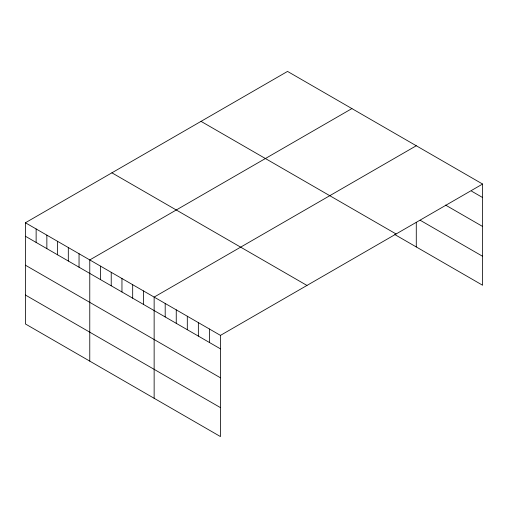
<?xml version="1.0" encoding="UTF-8"?>
<svg xmlns="http://www.w3.org/2000/svg" width="508" height="508" viewBox="0 0 508 508"><rect width="100%" height="100%" fill="white"/><g stroke="black" fill="none" stroke-linecap="round" stroke-linejoin="round"><path stroke-width="0.76" d="M25.4 222.764L220.466 335.382L220.466 436.582L25.4 323.958L25.4 222.764L287.534 71.418L482.6 184.042L482.6 285.236L394.824 234.556M351.904 108.585L89.77 259.931L89.77 361.125M416.281 145.752L154.14 297.091L154.14 398.291M220.466 335.382L482.6 184.042M471.545 191.141L482.6 197.523M445.535 205.073L482.6 226.466M420.18 220.25L482.6 256.292M201.028 121.361L396.094 233.985M111.906 172.822L306.972 285.439M25.4 236.245L220.466 348.863M25.4 265.189L220.466 377.812M25.4 295.015L220.466 407.632M416.281 222.453L416.281 246.945M209.41 329L209.41 342.481M198.355 322.618L198.355 336.099M187.306 316.236L187.306 329.717M176.251 309.855L176.251 323.336M165.195 303.473L165.195 316.954M143.415 290.9L143.415 304.381M132.683 284.702L132.683 298.183M121.958 278.511L121.958 291.992M111.227 272.313L111.227 285.801M100.501 266.122L100.501 279.603M79.045 253.733L79.045 267.214M68.313 247.542L68.313 261.023M57.588 241.344L57.588 254.826M46.857 235.153L46.857 248.634M36.132 228.956L36.132 242.437"/></g></svg>
